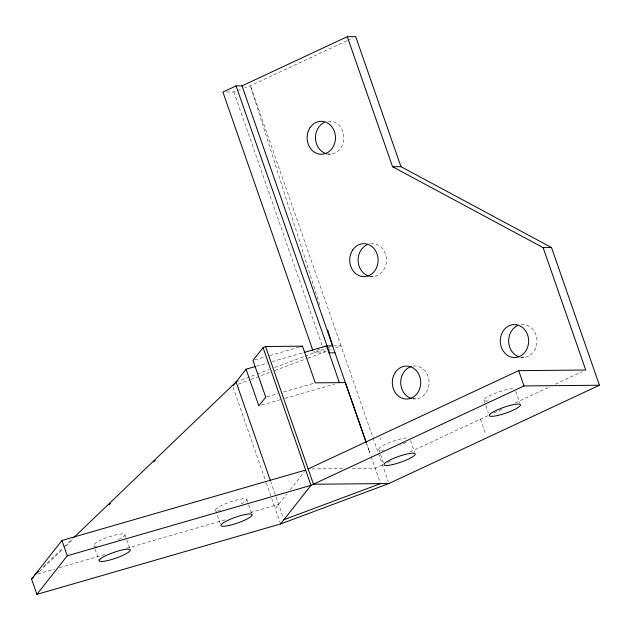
<?xml version="1.0" encoding="UTF-8"?>
<svg xmlns="http://www.w3.org/2000/svg" width="631" height="631" viewBox="0 0 631 631"><rect width="100%" height="100%" fill="white"/><g stroke="black" fill="none" stroke-linecap="round" stroke-linejoin="round"><path stroke-width="0.47" stroke-dasharray="3.15 2.37" d="M280.582 523.967L275.258 508.665L287.034 493.702M290.039 489.885L304.442 471.586M43.452 566.614L63.352 547.534M64.07 546.856L72.597 538.677M39.367 571.583L62.824 549.096M65.663 546.375L73.488 538.882M319.625 349.235L313.465 352.122L324.437 352.019L322.496 346.451M346.75 40.786L250.404 85.777L244.891 87.835M347.642 40.376L352.997 37.876M382.339 464.984L375.2 468.312L349.937 468.557M387.694 462.484L390.368 461.237M409.992 452.072L488.497 415.419M493.852 412.919L501.882 409.172M515.259 402.925L549.159 387.095M555.406 384.176L582.168 371.683M226.561 92.016L233.872 91.952L236.625 90.919M237.548 90.58L241.223 89.208M236.065 381.968L256.296 374.42M257.211 374.073L269.169 369.608M274.682 367.55L304.11 356.562M305.025 356.215L326.188 348.32M327.11 347.973L329.871 346.94M238.195 384.208L250.121 379.752M251.035 379.412L270.305 372.219M274.895 370.507L307.005 358.526M307.92 358.187L327.418 350.907M328.325 350.568L331.953 349.219M335.574 347.862L341.016 345.835L250.404 85.777L318.434 300.837M266.684 396.891L277.9 393.649M283.508 392.032L314.356 383.12M261.668 405.094L280.393 399.683M285.078 398.335L334.714 383.995M37.757 573.973L54.763 569.059M59.488 567.695L105.771 554.318M126.555 548.315L226.679 519.384M250.294 512.561L278.634 504.374L283.335 517.877M254.829 359.907L265.107 356.941M269.784 355.6L299.693 346.979M256.375 366.217L267.623 362.975M272.308 361.618L303.235 352.697M333.365 345.914L341.016 345.835L372.732 437.015M312.029 468.912L343.13 468.62M327.694 154.09L331.417 154.059M370.31 276.481L374.033 276.449M520.851 357.359L524.582 357.327M412.919 398.871L416.649 398.839M369.577 452.143L369.206 451.299L370.815 455.716M515.787 391.346L519.865 403.043M483.985 400.267L485.554 404.771M485.87 405.67L488.378 412.863M480.467 419.165L485.799 434.467M410.521 440.493L414.591 452.198M380.036 438.253L380.509 439.618M378.718 449.414L383.419 462.917M373.055 437.946L388.262 481.674M371.131 456.615L380.532 483.614M233.872 91.952L322.173 345.52M270.573 481.193L275.731 496.029M276.055 496.96L278.634 504.374M233.013 387.189L265.903 481.776M266.227 482.699L271.385 497.536M271.709 498.466L275.258 508.665M246.8 499.46L248.369 503.964M248.677 504.863L252.124 514.762M215.628 510.187L220.645 524.582M124.899 534.536L130.223 549.83M93.822 545.523L94.76 548.229M95.076 549.128L99.154 560.825M318.726 301.776L319.917 305.53M488.078 400.945A16.485 3.06 -19.2 0 1 490.074 395.519A16.485 3.06 -19.2 0 1 512.735 388.767M521.096 324.594A16.485 14.197 89.5 0 1 537.036 341.134A16.485 14.197 89.5 0 1 520.875 357.28M370.555 243.716A16.485 14.197 89.5 0 1 386.487 260.256A16.485 14.197 89.5 0 1 370.326 276.402M220.676 510.739A16.485 3.06 -19.2 0 1 220.669 505.967A16.485 3.06 -19.2 0 1 243.59 498.711A16.485 3.06 -19.2 0 1 239.599 504.745M118.36 539.663A16.485 3.06 -19.2 0 0 119.346 534.197A16.485 3.06 -19.2 0 0 95.194 543.417L93.987 544.632A16.485 3.06 -19.2 0 0 96.614 546.162M413.163 366.106A16.485 14.197 89.5 0 1 429.104 382.646A16.485 14.197 89.5 0 1 412.942 398.792M405.812 442.394A16.485 3.06 -19.2 0 1 399.762 445.257M383.766 449.974A16.485 3.06 -19.2 0 1 385.92 444.137A16.485 3.06 -19.2 0 1 409.188 438.103M327.939 121.326A16.485 14.197 89.5 0 1 343.871 137.866A16.485 14.197 89.5 0 1 327.718 154.011M369.285 451.299L366.714 443.901L369.285 451.299"/><path stroke-width="0.95" d="M255.437 366.485L246.066 369.19L233.249 385.541M312.818 350.268L222.901 92.055L236.057 85.911L242.02 85.855L347.287 36.701L392.569 166.742L400.953 166.663L551.494 247.526L599.45 385.233L388.909 483.535L280.582 523.967L36.882 594.378L31.55 579.077L61.941 540.475L305.649 470.063M36.882 594.378L67.265 555.777L310.965 485.365L524.006 385.943L599.45 385.233M280.582 523.967L310.965 485.365L263.072 347.657L265.572 346.537L302.501 346.167L315.287 382.843L345.354 382.591L366.374 442.938L242.02 85.855M263.072 347.657L252.96 360.443L265.746 397.159L258.86 405.907L246.066 369.19M34.926 574.786L38.483 571.386M74.016 537.312L236.065 381.968L270.249 480.262M31.55 579.077L33.68 577.034M109.021 504.816L110.441 503.451M153.798 461.892L155.218 460.527M324.902 346.758L327.032 345.796M388.909 483.535L313.473 484.245L308.141 468.943L518.674 370.649L585.734 370.018L543.117 247.628L392.569 166.742M283.966 519.676L380.532 483.614M300.632 346.703L302.501 346.167M304.166 352.429L326.661 345.938L332.687 345.914L327.639 329.95M543.117 247.628L551.494 247.526M329.066 352.871L335.029 352.816M347.287 36.701L355.671 36.622L400.953 166.663M236.057 85.911L329.461 352.871M518.674 370.649L524.006 385.943M326.661 345.938L339.399 382.646M265.572 346.537L308.141 468.943M61.941 540.475L67.265 555.777M519.053 356.838A16.485 14.197 89.5 0 1 508.665 341.86A16.485 14.197 89.5 0 1 517.507 325.659M369.419 276.212A16.485 14.197 89.5 0 1 358.156 261.518A16.485 14.197 89.5 0 1 366.966 244.781M326.803 153.822A16.485 14.197 89.5 0 1 315.539 139.128A16.485 14.197 89.5 0 1 324.35 122.39M412.027 398.603A16.485 14.197 89.5 0 1 400.717 382.836A16.485 14.197 89.5 0 1 411.341 366.501M100.526 558.711L99.312 559.926A16.485 3.06 -19.2 0 0 118.786 557.078A16.485 3.06 -19.2 0 0 126.602 549.246A16.485 3.06 -19.2 0 0 100.526 558.711M516.418 324.713L512.711 324.665A16.485 14.197 89.5 0 0 503.12 350.931L505.723 354.007A16.485 14.197 89.5 0 0 527.524 347.507A16.485 14.197 89.5 0 0 516.418 324.713M229.337 525.402A16.485 3.06 -19.2 0 0 252.124 514.762A16.485 3.06 -19.2 0 0 228.162 520.196A16.485 3.06 -19.2 0 0 229.337 525.402M497.701 415.49A16.485 3.06 -19.2 0 0 520.488 404.85A16.485 3.06 -19.2 0 0 496.518 410.284A16.485 3.06 -19.2 0 0 497.701 415.49M395.329 372.369A16.485 14.197 89.5 0 0 404.558 398.871A16.485 14.197 89.5 0 0 419.678 376.407A16.485 14.197 89.5 0 0 395.329 372.369M310.105 127.588A16.485 14.197 89.5 0 0 319.333 154.09A16.485 14.197 89.5 0 0 334.454 131.627A16.485 14.197 89.5 0 0 310.105 127.588M352.713 249.979A16.485 14.197 89.5 0 0 361.942 276.481A16.485 14.197 89.5 0 0 377.07 254.017A16.485 14.197 89.5 0 0 352.713 249.979M392.427 464.637A16.485 3.06 -19.2 0 0 415.222 453.997A16.485 3.06 -19.2 0 0 391.252 459.431A16.485 3.06 -19.2 0 0 392.427 464.637"/></g></svg>
